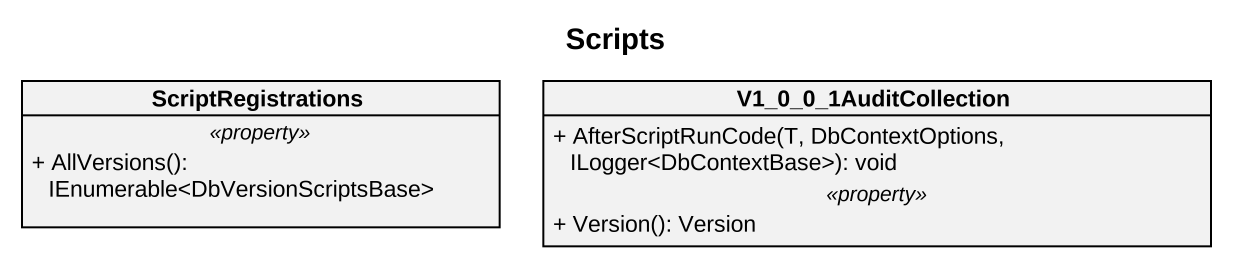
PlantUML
@startuml
title Scripts
hide circle
hide empty members
skinparam classAttributeIconSize 0
class ScriptRegistrations {
  .. <<property>> ..
  + AllVersions(): IEnumerable<DbVersionScriptsBase>
}
class V1_0_0_1AuditCollection {
  + AfterScriptRunCode(T, DbContextOptions, ILogger<DbContextBase>): void
  .. <<property>> ..
  + Version(): Version
}
@enduml
